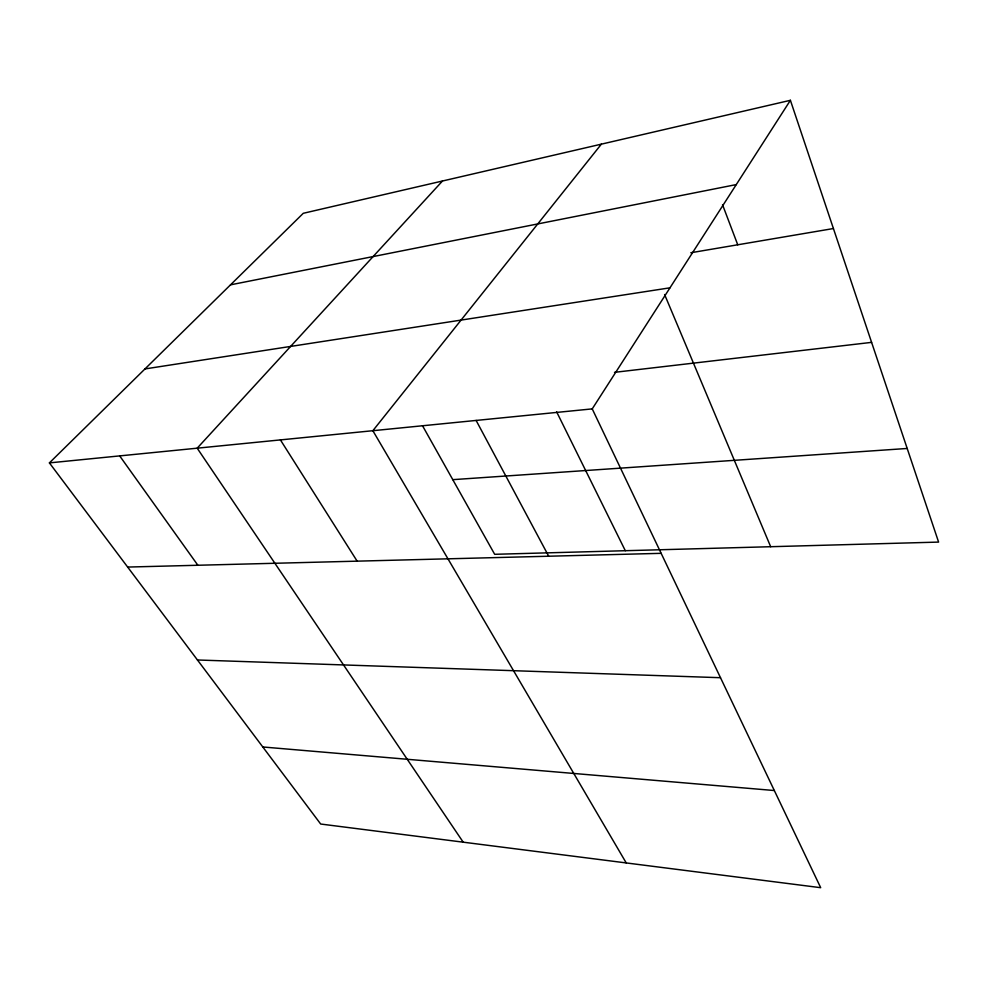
<?xml version="1.0" encoding="UTF-8"?>
<svg xmlns="http://www.w3.org/2000/svg" width="988" height="988" viewBox="0 0 988 988"><rect width="100%" height="100%" fill="white"/><g stroke="black" fill="none" stroke-linecap="round" stroke-linejoin="round"><path stroke-width="1.48" d="M592.232 408.884L820.695 887.693L320.68 824.029L49.4 462.89L592.232 408.884L790.4 100.307L938.6 542.091L494.679 554.305L422.518 425.742M601.359 144.162L372.859 430.706L626.231 862.932M442.476 181.014L197.192 448.182L463.199 842.184M49.4 462.89L303.279 213.297L790.4 100.307M230.5 284.84L736.282 184.583M690.822 252.755L833.415 228.537M144.977 368.932L669.975 287.817M614.511 372.34L871.601 342.367M452.788 479.662L907.194 448.466M127.65 567.063L661.157 553.329M197.452 659.984L720.499 677.706M262.796 746.977L774.345 790.536M119.684 455.9L197.872 565.26M280.419 439.907L357.15 561.159M476.117 420.431L548.711 556.219M556.639 411.848L625.318 550.711M664.591 294.51L770.665 546.71M722.537 204.738L737.74 244.789"/></g></svg>
